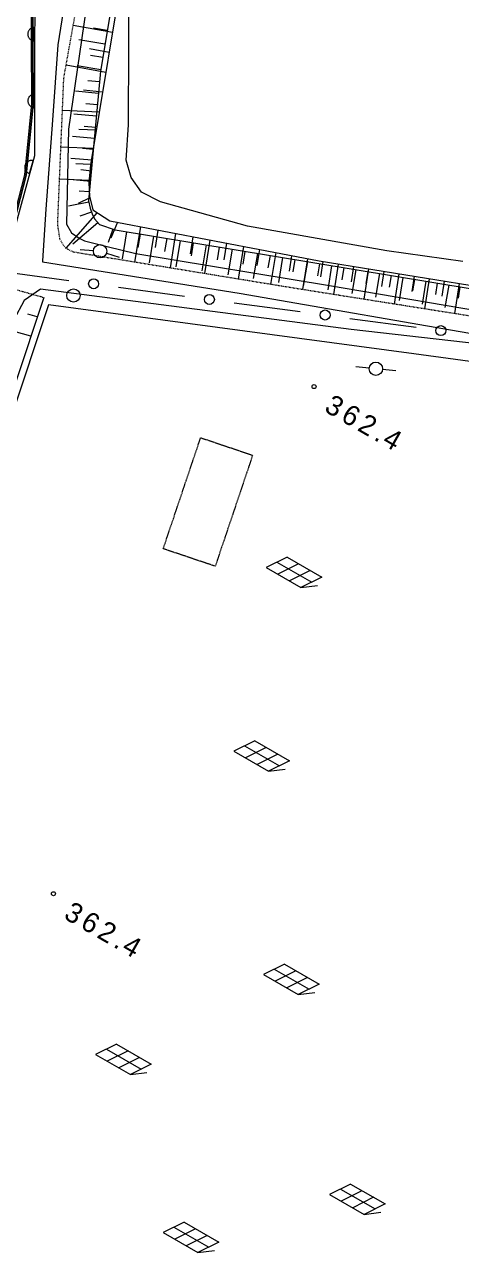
# Model space of a CAD drawing. Header units: millimetres. Extents: x 432273 to 1139245, y 170116 to 705940.
# Drawn here: x 597911 to 630613, y 526994 to 619197 of the extents above; entities that cross this region are included whole.
import ezdxf

# ---------------------------------------------------------------- set-up
doc = ezdxf.new("R2010")
doc.units = ezdxf.units.MM
doc.header["$LTSCALE"] = 100
for name, pattern in [('53003', [0.75, 0.5, -0.25]), ('561019', [1, 0.5, -0.5]), ('56301', [0.5, 0.25, -0.25])]:
    doc.linetypes.add(name, pattern=pattern)
for name, color, linetype, lineweight in [('D-BGD', 7, 'Continuous', 13), ('D-BGD-数値図化', 7, 'Continuous', 13), ('●予備設計_LP横断', 7, 'Continuous', 13)]:
    doc.layers.add(name, color=color, linetype=linetype, lineweight=lineweight)
doc.styles.add('Style-WORKING', font='WORKING.shx')
doc.linetypes.add('56111', pattern='A,1.25,[30,dgnlstyle-dm500.shx,S=0.004,R=0,X=0,Y=0],1.25', length=2.5)
doc.linetypes.add('56130', pattern='A,1,-0.375,[44,dgnlstyle-dm500.shx,S=0.0012,R=0,X=0,Y=0],-0.375', length=1.75)

# ---------------------------------------------------------------- blocks, each defined once
blk = doc.blocks.new('M4142_7')
at = {"layer": '●予備設計_LP横断', "linetype": 'Continuous', "lineweight": 15}
for p, q in [((0.451, 0.215), (1.354, 0.646)), ((-0.455, -0.208), (-1.364, -0.625))]:
    blk.add_line(p, q, dxfattribs=at)
blk.add_circle((0, 0), 0.5, dxfattribs=at)
blk = doc.blocks.new('M4142')
at = {"layer": 'D-BGD-数値図化', "linetype": 'Continuous', "lineweight": 15}
blk.add_circle((0, 0), 0.5, dxfattribs=at)
blk = doc.blocks.new('M7312')
at = {"layer": '●予備設計_LP横断', "linetype": 'Continuous', "lineweight": 20}
blk.add_circle((0, -0.001), 0.15, dxfattribs=at)
blk = doc.blocks.new('M6217')
at = {"layer": 'D-BGD-数値図化', "linetype": 'Continuous', "lineweight": 9}
for p, q in [((-1.033, 0.7), (-2, -0.75)), ((-1.5, 0), (1.5, 0)), ((-1.033, 0.7), (1.967, 0.7)), ((-0.033, 0.7), (-1, -0.75)), ((0.967, 0.7), (0, -0.75)), ((1.967, 0.7), (1, -0.75)), ((1, -0.75), (2, 0)), ((-2, -0.75), (1, -0.75))]:
    blk.add_line(p, q, dxfattribs=at)
blk = doc.blocks.new('M4142_8')
at = {"layer": '●予備設計_LP横断', "linetype": 'Continuous', "lineweight": 15}
for p, q in [((0.488, 0.108), (1.465, 0.323)), ((-0.451, -0.215), (-1.354, -0.646))]:
    blk.add_line(p, q, dxfattribs=at)
blk.add_circle((0, 0), 0.5, dxfattribs=at)
blk = doc.blocks.new('21311212131313131')
at = {"layer": 'D-BGD', "linetype": 'Continuous'}
for p, q in [((2435939.1949, -1364954.5303), (2438195.3765, -1365263.3363)), ((2436190.0223, -1364901.9565), (2437027.039, -1365018.1591)), ((2435780.5979, -1366085.7999), (2436910.5336, -1366240.4554)), ((2436069.0178, -1365747.7447), (2437760.5944, -1365989.7538)), ((2435622.0008, -1367217.0694), (2437885.5621, -1367526.8855)), ((2435943.2113, -1366602.3047), (2436788.9996, -1366723.3092)), ((2435817.4049, -1367456.8646), (2437531.3266, -1367699.7059)), ((2438712.0048, -1373092.0328, 363489.9804), (2439276.4111, -1368127.1924, 363670.9803)), ((2435462.8851, -1368352.0392), (2436596.5166, -1368507.2006)), ((2435564.9598, -1369188.3296), (2437309.9983, -1369436.805)), ((2435695.5681, -1368324.9981), (2436554.93, -1368442.0329)), ((2435303.7693, -1369487.009), (2437574.7343, -1369797.8384)), ((2435438.3211, -1370065.2347), (2436315.2262, -1370191.8734)), ((2435144.1331, -1370625.6911), (2436281.4726, -1370781.36)), ((2435320.4541, -1370946.9417), (2437074.2643, -1371200.2191)), ((2434984.4969, -1371764.3732), (2437262.8899, -1372076.2193)), ((2435189.0135, -1371832.6185), (2436074.6902, -1371964.0591)), ((2435061.5426, -1372731.8688), (2436851.2716, -1372982.0086)), ((2434824.3385, -1372906.7798), (2435965.3981, -1373062.9579)), ((2434925.3001, -1373626.3171), (2435833.322, -1373758.5899)), ((2434664.1801, -1374049.1864), (2436950.0255, -1374362.0525)), ((2434801.799, -1374539.141), (2436609.0712, -1374798.8846)), ((2434501.6829, -1375208.2761), (2435640.0723, -1375363.854)), ((2434669.5262, -1375447.1629), (2435577.5481, -1375579.4357)), ((2434313.4286, -1376363.371), (2436632.6552, -1376680.806)), ((2434532.4515, -1376363.9565), (2436370.8405, -1376629.3343)), ((2434399.3465, -1377294.3236), (2435329.7136, -1377427.4286)), ((2437723.3958, -1381780.5819, 363172.9804), (2438287.8021, -1376815.7415, 363353.9804)), ((2434111.5186, -1377550.6008), (2435287.4739, -1377714.6787)), ((2434266.2415, -1378224.6907), (2436135.7473, -1378495.7026)), ((2433909.6085, -1378737.8306), (2436294.2032, -1379076.7073)), ((2434128.3346, -1379163.8294), (2435067.4733, -1379301.7364)), ((2433702.0344, -1379958.3656), (2434911.0554, -1380130.1806)), ((2433999.1993, -1380107.7701), (2435886.2484, -1380388.3859)), ((2433494.4602, -1381178.9007), (2435945.9497, -1381527.2839)), ((2433860.4602, -1381069.254), (2434813.1725, -1381203.1912)), ((2433717.7513, -1382017.1644), (2435640.7192, -1382294.6427)), ((2433281.063, -1382433.6753), (2434524.0006, -1382610.3102)), ((2433582.9819, -1382992.2219), (2434544.4659, -1383130.961)), ((2433067.6658, -1383688.4499), (2435587.9266, -1384046.6063)), ((2433439.4409, -1383962.4775), (2435384.754, -1384240.7879)), ((2432848.2821, -1384978.4246), (2434126.0877, -1385160.0146)), ((2433304.6715, -1384937.535), (2434274.9271, -1385081.076)), ((2436735.2671, -1390468.2538, 362856.9804), (2437299.6734, -1385503.4134, 363037.9804)), ((2432628.8985, -1386268.3993), (2435219.86, -1386636.603)), ((2433160.2983, -1385930.1357), (2435127.9565, -1386209.2784)), ((2432403.3605, -1387594.5616), (2433717.0123, -1387781.2457)), ((2433015.925, -1386922.7365), (2434008.5258, -1387067.1097)), ((2432871.5518, -1387915.3372), (2434865.5249, -1388208.8856)), ((2432177.8225, -1388920.7238), (2434841.468, -1389299.2567)), ((2432726.3463, -1388930.2832), (2433732.5206, -1389070.6867)), ((2432581.1409, -1389945.2291), (2434611.0328, -1390235.64)), ((2417691.6264, -1391314.114), (2417226.5411, -1394258.9602)), ((2431886.6847, -1390632.6124), (2433080.0607, -1391107.7476)), ((2432399.1845, -1390985.6578), (2433412.2747, -1391300.8531)), ((2417559.235, -1391708.4137), (2417404.4257, -1392740.9029)), ((2418582.9526, -1391858.4211), (2418299.8402, -1393812.5057)), ((2419186.0362, -1391530.3384), (2418951.9688, -1393012.416)), ((2419566.7817, -1391997.9924), (2419433.6767, -1392928.3595)), ((2420680.446, -1391746.5628), (2420209.2618, -1394730.027)), ((2420497.1488, -1392131.0974), (2420243.0393, -1393907.2528)), ((2421389.2919, -1392209.0759), (2421334.4907, -1393079.706)), ((2422175.1031, -1391962.823), (2422042.5937, -1393396.9711)), ((2423669.7602, -1392179.0832), (2423610.9067, -1394932.2114)), ((2431177.6892, -1392185.6016), (2433911.9747, -1394478.0852)), ((2431945.757, -1392105.4807), (2433590.9884, -1393952.3735)), ((2422268.6936, -1392268.679), (2422146.3499, -1393991.5637)), ((2423125.7502, -1392327.4499), (2423066.9793, -1393184.5065)), ((2423982.8067, -1392386.2208), (2423857.3255, -1394073.1868)), ((2424817.518, -1392444.1595), (2424759.5793, -1393278.8709)), ((2425032.4488, -1392376.249), (2425004.8173, -1393668.8336)), ((2425652.2294, -1392502.0982), (2425537.1842, -1394149.1757)), ((2426395.1374, -1392573.4148), (2426343.4648, -1394990.6251)), ((2426473.3672, -1392564.0066), (2426416.2607, -1393376.3728)), ((2427285.7333, -1392621.1131), (2427172.3526, -1394223.5003)), ((2427591.5601, -1392746.5238), (2427571.4898, -1393859.7135)), ((2428089.3279, -1392673.4177), (2428028.2517, -1393472.2103)), ((2428797.2928, -1392832.7431), (2428750.064, -1395042.0709)), ((2428879.3488, -1392729.692), (2428762.8306, -1394296.1604)), ((2429655.7963, -1392789.936), (2429605.1561, -1393548.8401)), ((2430085.7431, -1392740.9634), (2430546.074, -1393619.2054)), ((2430420.3345, -1392809.4593), (2430761.9882, -1394330.3382)), ((2431170.8497, -1392604.6986), (2431483.1753, -1393471.1007)), ((2435746.6581, -1399156.8029, 362539.9804), (2436311.0644, -1394191.9625, 362720.9804)), ((2439089.3728, -1396496.2159), (2438901.5437, -1397216.8257)), ((2440554.0411, -1396949.9363), (2439802.7249, -1399832.3755))]:
    blk.add_line(p, q, dxfattribs=at)
at = {"layer": 'D-BGD', "linetype": 'Continuous', "flags": 128}
for points, elevation in [([(2434283.2729, -1364717.7196), (2433592.2719, -1370426.1047), (2431962.38, -1380904.5836), (2430286.7684, -1387455.6826), (2429584.3318, -1388892.9239), (2428511.1918, -1389697.4338), (2427230.6232, -1390087.4195), (2424581.3803, -1389976.6703), (2406877.589, -1390270.5507), (2383203.6191, -1387325.7737), (2376691.8289, -1386144.7972), (2376356.5669, -1385978.3628), (2375021.0594, -1385656.53), (2373519.0371, -1385095.3358), (2372965.9947, -1384708.2169), (2372813.8083, -1384336.4747), (2372894.8019, -1383351.359), (2375220.7292, -1368519.3365), (2377735.8176, -1356082.345)], 362999.9804), ([(2411436.6232, -1392754.9356), (2424995.0561, -1394454.3348), (2432104.1917, -1394448.3496), (2432737.5056, -1394062.0046), (2433137.4232, -1393489.7478), (2433318.8009, -1393089.7039), (2433723.904, -1391368.8471), (2434192.3905, -1389219.8332), (2436289.3293, -1374660.3273), (2438300.9145, -1361118.8914)], 361999.9804), ([(2441124.9865, -1355814.4032), (2439535.8114, -1372974.1361), (2437012.6583, -1396286.0987), (2437875.7851, -1397491.6512), (2439345.3409, -1398251.6793), (2442033.0814, -1399179.2504), (2462727.5005, -1404717.8922), (2487559.3222, -1410808.0249), (2488666.1761, -1410660.3927), (2490029.3789, -1410563.0323), (2492521.7425, -1410343.9318), (2496249.947, -1409914.4269), (2498371.4245, -1409548.1514), (2500382.5784, -1409200.1433), (2501873.7303, -1408935.6991), (2503415.5377, -1408320.4928), (2504788.9488, -1407600.5598), (2507299.2938, -1405745.0876), (2508793.1996, -1404565.5601), (2510080.1838, -1403162.1724)], 361999.9804), ([(2489458.9482, -1413514.6871), (2475972.6809, -1409973.7307), (2460207.4254, -1405837.2732), (2448067.0442, -1402615.8511), (2446157.9943, -1402108.8641), (2441372.0905, -1400861.4881), (2433852.3869, -1398901.8745), (2428473.6699, -1397650.3212), (2423164.2153, -1397242.6918), (2413728.2178, -1397481.9968), (2410723.7381, -1397428.7261), (2401740.9136, -1395773.9828), (2389955.0834, -1393414.7176), (2377638.1992, -1390955.12), (2370861.5487, -1389339.5793), (2369183.8585, -1388941.0066), (2358657.0594, -1386115.2507)], 360999.9805)]:
    blk.add_lwpolyline(points, dxfattribs=dict(at, elevation=elevation))
at = {"layer": 'D-BGD', "linetype": '56130', "flags": 128}
for points in [[(2390794.8121, -1269858.7644), (2390671.0307, -1271007.4228), (2388487.003, -1284480.678), (2386846.0935, -1295170.8728), (2384623.2162, -1307848.7743), (2381092.5036, -1328582.1731), (2378102.3982, -1347393.0058), (2376839.8493, -1353439.4661), (2376097.3836, -1356996.9261), (2374326.9772, -1364999.8414), (2374120.1857, -1366154.3587), (2371432.5954, -1379293.8031), (2369644.5415, -1388034.9226), (2384812.9901, -1390339.8152), (2411627.5406, -1394417.8834), (2418706.3849, -1395381.4487), (2424331.7446, -1395670.1665), (2431024.6217, -1396014.3053), (2434892.6826, -1396191.4808), (2434963.707, -1396195.021), (2436999.0512, -1381414.8296), (2439893.2052, -1362356.523), (2440798.3306, -1355813.4256), (2442598.9652, -1342805.1894), (2444182.3015, -1327796.9326), (2446120.5837, -1312294.4034), (2446963.9528, -1306316.0185), (2447997.389, -1299055.3967), (2449172.3938, -1290757.3173), (2450801.8342, -1278692.7979), (2452015.7852, -1268147.3628), (2453656.7244, -1251844.7754), (2454189.9516, -1245085.5467)], [(2514622.5471, -1246109.5844), (2512893.2219, -1246076.058), (2511007.7941, -1246040.2981), (2509122.8466, -1246003.661), (2508538.3439, -1245992.6328), (2455835.1973, -1246138.9807), (2454668.7366, -1255950.0081), (2453065.6197, -1269434.6053), (2451493.7545, -1286129.5583), (2448677.5255, -1311230.5458), (2446125.954, -1331880.9221), (2443096.5522, -1352227.5349), (2441273.7638, -1368245.885), (2438168.0862, -1395687.3816), (2463869.9986, -1403649.2413), (2479646.1722, -1408057.3047), (2485599.6149, -1409294.0132), (2492122.8579, -1409194.1562), (2499317.4246, -1408276.1669), (2501939.2717, -1407512.3298), (2503905.387, -1406763.4532), (2505752.3793, -1405680.3152), (2507219.1074, -1404737.8582), (2508591.4903, -1403384.6409), (2509935.5906, -1401685.3296), (2510922.4481, -1399736.8685), (2511901.0458, -1397709.7832), (2512596.2901, -1395912.9126), (2516142.0589, -1380999.6716), (2516436.1306, -1379760.6903), (2519187.2668, -1366609.2918), (2522979.4057, -1351173.1209), (2524671.516, -1344479.4288), (2524926.2807, -1344103.5992), (2527762.7037, -1339909.4296), (2532672.783, -1322814.3045), (2534881.5989, -1317255.0851), (2538710.9996, -1310972.1599), (2543848.6315, -1302751.4), (2546419.3592, -1297676.4541), (2548058.678, -1293830.1788), (2549288.4649, -1290946.4903), (2550142.7856, -1288615.3832), (2550802.9156, -1286451.578), (2552060.9305, -1282329.3004), (2553583.4364, -1272715.4655), (2555409.2438, -1262455.9617), (2558253.2637, -1246281.8678), (2550721.8299, -1246307.4797), (2526587.9327, -1246387.3916), (2525836.3787, -1246331.6549), (2524047.6685, -1246198.3567), (2522257.601, -1246065.4555), (2520621.0685, -1245943.6426)]]:
    blk.add_lwpolyline(points, dxfattribs=at)
at = {"layer": 'D-BGD', "linetype": '561019', "flags": 128}
for points in [[(2444731.5949, -1297342.8218), (2445842.0044, -1297532.3072), (2446594.007, -1297660.1119), (2445235.6301, -1310016.6665), (2441975.8683, -1335611.3124), (2439517.8032, -1355601.4936), (2436579.5882, -1377068.5214), (2434190.1398, -1393882.4979), (2434182.3735, -1393898.7671), (2433911.9747, -1394478.0852), (2433274.0321, -1394916.6181), (2432101.3402, -1395113.711), (2421157.3602, -1394879.762), (2400151.0889, -1391562.2011), (2371529.5828, -1387696.5384), (2371117.0778, -1387260.9508), (2370986.5775, -1385910.387), (2372286.0046, -1378657.4339), (2374719.6766, -1365078.0151), (2376487.9958, -1357083.0775), (2377777.4241, -1357476.5881), (2378088.9319, -1357571.8765)], [(2491170.4303, -1409708.7944), (2491201.6375, -1411747.4286), (2488979.9952, -1412768.1753), (2476125.1663, -1409393.5084), (2460360.5242, -1405257.2118), (2446310.7029, -1401528.6991), (2436838.2663, -1399059.6807), (2437624.7045, -1396042.4954)]]:
    blk.add_lwpolyline(points, dxfattribs=at)
at = {"layer": 'D-BGD', "linetype": 'Continuous', "flags": 128}
for points in [[(2378088.9319, -1357571.8765), (2375677.2502, -1369659.6231), (2374884.9105, -1373630.975), (2373658.5099, -1380569.3536), (2373180.7342, -1382895.6884), (2373136.2361, -1383970.3255), (2373219.5504, -1384497.031), (2373625.5565, -1384902.84), (2374788.481, -1385196.3167), (2379271.0565, -1385852.4052), (2385162.3402, -1386715.3541), (2398199.3229, -1388296.8777), (2411723.3829, -1390450.5758), (2427617.4608, -1392750.2714), (2428987.7909, -1392846.0591), (2429985.5188, -1392768.6516), (2430986.1843, -1392492.2055), (2431789.0279, -1391206.834), (2434463.2464, -1375482.4427), (2437855.2696, -1351287.2062)], [(2488263.4621, -1413097.4883), (2475998.2075, -1409877.1213), (2460232.9521, -1405740.6638), (2448092.5709, -1402519.2417), (2446183.521, -1402012.2546), (2441397.6172, -1400764.8786), (2433876.1593, -1398804.3047), (2428488.9844, -1397551.5413), (2423166.6029, -1397142.5355), (2413728.3708, -1397381.7572), (2410733.7064, -1397329.2996), (2401759.3398, -1395675.7663), (2389974.3868, -1393316.9813), (2377659.7371, -1390857.4669), (2370884.8409, -1389242.8866), (2369208.5081, -1388843.9169), (2358657.0594, -1386011.7498)], [(2437624.7045, -1396042.4954), (2437624.7045, -1396042.4954), (2463728.7186, -1404128.9169), (2479527.9136, -1408543.4129), (2485552.0202, -1409794.8004), (2491170.4303, -1409708.7944)]]:
    blk.add_lwpolyline(points, dxfattribs=at)
at = {"layer": 'D-BGD', "linetype": '56111'}
blk.add_lwpolyline([(2358657.0594, -1386011.7498), (2369208.5081, -1388843.9169), (2377659.7371, -1390857.4669), (2389974.3868, -1393316.9813), (2401759.3398, -1395675.7663), (2410733.7064, -1397329.2996), (2413728.3708, -1397381.7572), (2423166.6029, -1397142.5355), (2428488.9844, -1397551.5413), (2433876.1593, -1398804.3047), (2446183.521, -1402012.2546), (2460232.9521, -1405740.6638), (2475998.2075, -1409877.1213), (2490635.0167, -1413719.5961)], dxfattribs=at)
at = {"layer": 'D-BGD', "linetype": 'Continuous'}
for points, elevation in [([(2418426.9849, -1397151.7395), (2417427.7007, -1397150.7724), (2417428.751, -1397194.6688), (2417434.7506, -1397237.8546), (2417443.945, -1397279.3692), (2417457.1283, -1397321.9274), (2417473.9866, -1397361.9373), (2417494.0399, -1397400.2761), (2417516.8079, -1397437.821), (2417543.7312, -1397471.9405), (2417572.492, -1397504.7858), (2417605.8883, -1397533.3285), (2417639.7648, -1397560.9941), (2417677.3996, -1397583.8769), (2417715.5978, -1397603.6479), (2417756.1138, -1397621.2677), (2417798.1535, -1397634.0215), (2417839.8795, -1397643.1834), (2417883.0461, -1397649.7138), (2417926.8593, -1397650.8981), (2417971.2359, -1397648.9706), (2418013.9414, -1397643.8482), (2418055.456, -1397634.6538), (2418098.0142, -1397621.4705), (2418138.0242, -1397604.6121), (2418176.363, -1397584.5589), (2418213.9079, -1397561.7909), (2418248.0274, -1397534.8676), (2418280.8727, -1397506.1068), (2418309.4154, -1397472.7105), (2418337.081, -1397438.834), (2418359.9637, -1397401.1992), (2418379.7348, -1397363.001), (2418397.3546, -1397322.485), (2418410.1084, -1397280.4453), (2418419.2703, -1397238.7193), (2418425.8007, -1397195.5527), (2418426.9849, -1397151.7395)], 362510.9804), ([(2423423.9943, -1397032.6327), (2422423.3977, -1397054.888), (2422426.6825, -1397098.8677), (2422434.0394, -1397141.6564), (2422443.2339, -1397183.171), (2422457.7745, -1397225.3322), (2422475.1131, -1397264.465), (2422496.0435, -1397303.284), (2422520.1688, -1397340.4319), (2422547.5723, -1397373.6742), (2422577.6905, -1397406.1226), (2422611.567, -1397433.7881), (2422645.9236, -1397460.5765), (2422683.1615, -1397482.102), (2422722.7171, -1397501.4761), (2422762.836, -1397517.7385), (2422805.356, -1397529.6151), (2422847.5622, -1397537.8999), (2422890.3318, -1397543.0729), (2422934.6252, -1397543.38), (2422978.1246, -1397540.9723), (2423020.9134, -1397533.6155), (2423062.9082, -1397523.5439), (2423104.5892, -1397509.8804), (2423144.2022, -1397491.6647), (2423183.0212, -1397470.7342), (2423219.6889, -1397447.486), (2423252.9312, -1397420.0826), (2423285.3796, -1397389.9644), (2423313.9223, -1397356.5681), (2423339.8335, -1397321.7312), (2423361.8391, -1397283.6162), (2423380.7331, -1397244.9378), (2423396.9955, -1397204.8188), (2423408.8721, -1397162.2989), (2423417.1569, -1397120.0927), (2423422.3299, -1397077.3231), (2423423.9943, -1397032.6327)], 362367.9804), ([(2428377.8075, -1397292.3123), (2427408.1852, -1397047.6545), (2427399.4202, -1397090.7378), (2427394.2472, -1397133.5074), (2427393.5432, -1397176.4435), (2427395.4706, -1397220.8201), (2427401.9503, -1397263.1287), (2427411.5417, -1397306.0006), (2427425.2052, -1397347.6817), (2427442.5438, -1397386.8144), (2427462.994, -1397426.5106), (2427487.5996, -1397462.7814), (2427514.5228, -1397496.9008), (2427544.244, -1397527.9918), (2427577.1601, -1397557.4117), (2427611.997, -1397583.3229), (2427649.6318, -1397606.2057), (2427688.3102, -1397625.0996), (2427727.949, -1397642.2392), (2427770.469, -1397654.1159), (2427813.0721, -1397663.758), (2427856.3219, -1397668.0539), (2427899.6549, -1397670.1152), (2427943.1544, -1397667.7076), (2427986.8203, -1397660.8309), (2428028.8151, -1397650.7593), (2428070.4961, -1397637.0958), (2428110.5061, -1397620.2375), (2428149.3251, -1397599.307), (2428185.5959, -1397574.7015), (2428220.1123, -1397549.1356), (2428251.6835, -1397518.5372), (2428280.2262, -1397485.1409), (2428307.0146, -1397450.7842), (2428329.8974, -1397413.1494), (2428348.7913, -1397374.471), (2428365.0537, -1397334.352), (2428377.8075, -1397292.3123)], 362269.9804)]:
    blk.add_lwpolyline(points, close=True, dxfattribs=dict(at, elevation=elevation))
for points in [[(2379102.0871, -1349690.2316, 364009.9803), (2373837.0313, -1384235.4029, 364149.9803), (2373887.4228, -1384684.8032, 363939.9803), (2374003.1854, -1385181.3906, 363939.9803), (2374464.1123, -1385422.3188, 363929.9803), (2396910.9239, -1388692.8371, 363869.9803), (2420612.8445, -1392148.8319, 363799.9803), (2430325.3197, -1392837.2473, 363919.9803), (2430871.3993, -1392714.3775, 363909.9803), (2431297.8136, -1392560.1995, 363899.9803), (2431658.8567, -1392358.8345, 363899.9803), (2432084.8214, -1391976.4028, 363889.9803), (2432455.3344, -1390799.789, 363879.9803), (2436757.9115, -1360949.0967, 363979.9803), (2440413.3868, -1333092.6358, 364099.9803), (2444029.299, -1306058.1449, 364309.9803), (2443385.7557, -1303630.9755, 364759.9803), (2443930.3239, -1297180.0654, 364829.9803)], [(2358657.0594, -1385899.0333, 362198.3528), (2367716.7172, -1388272.3632, 362249.9804), (2369639.4937, -1388675.1409, 362259.9804), (2383007.2436, -1391432.9923, 362339.9804), (2396809.1558, -1394189.1122, 362149.9804), (2410140.346, -1396847.1467, 361959.9804), (2412057.6798, -1397155.7418, 362349.9804), (2413852.5933, -1397146.511, 362239.9804), (2418068.0855, -1397151.3511, 362519.9804), (2427034.9048, -1396952.7506, 362239.9804), (2435746.6581, -1399156.8029, 362539.9804), (2467870.6288, -1407428.5489, 362319.9804), (2484409.9317, -1411785.822, 362439.9804), (2488801.6314, -1412947.3604, 362509.9804), (2490645.272, -1413432.2203, 362539.9804)], [(2396809.1558, -1394189.1122, 362149.9804), (2410140.346, -1396847.1467, 361959.9804), (2412057.6798, -1397155.7418, 362349.9804), (2413852.5933, -1397146.511, 362239.9804), (2418068.0855, -1397151.3511, 362519.9804), (2427034.9048, -1396952.7506, 362239.9804), (2435746.6581, -1399156.8029, 362539.9804), (2467870.6288, -1407428.5489, 362319.9804), (2484409.9317, -1411785.822, 362439.9804)]]:
    blk.add_polyline3d(points, dxfattribs=at)
for centre in [(2439488.0977, -1366265.6146, 363738.6763), (2438499.7929, -1374953.853, 363422.0397), (2437511.4881, -1383642.0914, 363105.403), (2436523.1833, -1392330.3298, 362788.7663)]:
    blk.add_circle(centre, 375, dxfattribs=at)
at = {"layer": 'D-BGD', "linetype": '53003'}
blk.add_3dface([(2456244.6814, -1386705.2888), (2447877.6304, -1384077.7388), (2449107.3981, -1380161.1651), (2457474.9293, -1382787.8379)], dxfattribs=at)
at = {"layer": 'D-BGD', "linetype": 'Continuous', "lineweight": 9, "xscale": 1000, "yscale": 1000, "zscale": 1000, "rotation": 61.30205960440028}
for p in [(2504607.8784, -1371133.5557), (2488249.0472, -1376419.4532, -731999.9604), (2457791.9796, -1376853.4354), (2471581.9615, -1378989.8422), (2507725.9183, -1383531.6234), (2494504.4443, -1388865.6799)]:
    blk.add_blockref('M6217', p, dxfattribs=at)
at = {"layer": 'D-BGD', "linetype": 'Continuous', "lineweight": 15, "xscale": 1000, "yscale": 1000, "zscale": 1000, "rotation": 61.30205960440028}
for name, p in [('M4142_7', (2442447.8379, -1371063.8101)), ('M4142_8', (2434076.7066, -1391893.679)), ('M4142', (2437432.3805, -1393824.2397))]:
    blk.add_blockref(name, p, dxfattribs=at)
at = {"layer": 'D-BGD', "linetype": 'Continuous', "lineweight": 20, "xscale": 1000, "yscale": 1000, "zscale": 1000, "rotation": 61.30205960440028}
for p in [(2443875.6849, -1375671.4355, 362417.9804), (2482232.8217, -1394383.7855, 362380.9804)]:
    blk.add_blockref('M7312', p, dxfattribs=at)
at = {"layer": 'D-BGD', "linetype": 'Continuous', "char_height": 1499.999919, "attachment_point": 7, "rotation": 61.302059604, "line_spacing_factor": 0.722892, "style": 'Style-WORKING'}
for insert in [(2445688.947, -1374954.0253, 362417.9804), (2484046.0838, -1393666.3753, 362380.9804)]:
    blk.add_mtext('\\T1.281;362.4', dxfattribs=dict(at, insert=insert))

msp = doc.modelspace()

# ---------------------------------------------------------------- block references
at = {"layer": 'D-BGD', "linetype": '56301', "rotation": 268.807065034117}
msp.add_blockref('21311212131313131', (2045832.1, 3006806.9, 354000), dxfattribs=at)

doc.saveas('drawing.dxf')
